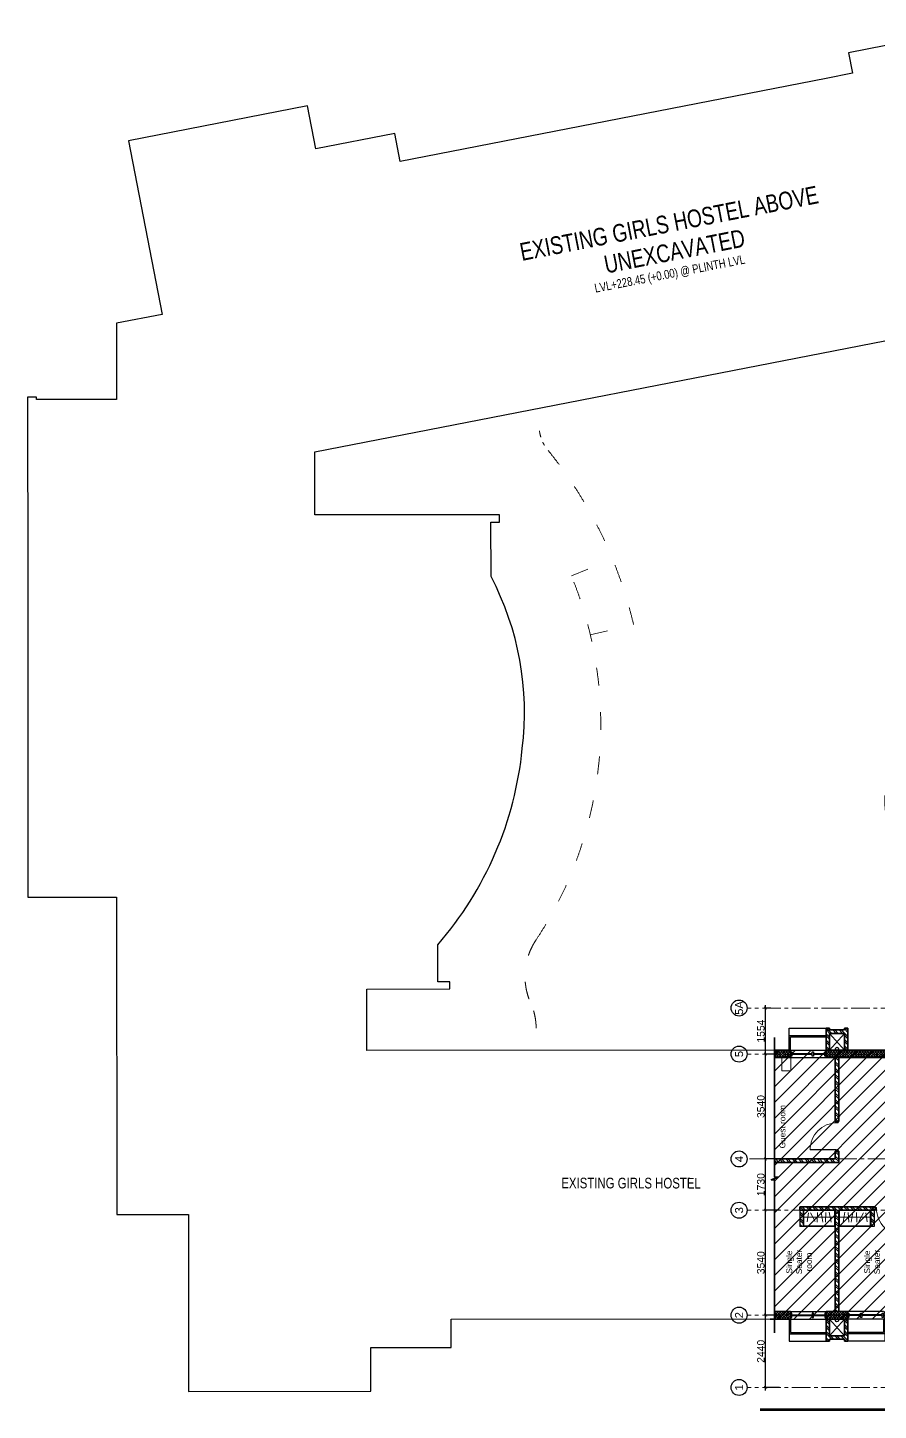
# Model space of a CAD drawing. Header units: millimetres. Extents: x -286480 to 108094, y -227925 to 10018.
# Drawn here: x -64140 to -35427, y -104474 to -57815 of the extents above; entities that cross this region are included whole.
import ezdxf
from ezdxf.enums import TextEntityAlignment as Align

# ---------------------------------------------------------------- set-up
doc = ezdxf.new("R2010")
doc.units = ezdxf.units.MM
doc.header["$LTSCALE"] = 100
doc.header["$MEASUREMENT"] = 0
doc.header["$PDMODE"] = 67
for name, pattern in [('ACAD_ISO03W100', [30, 12, -18]), ('CENTER', [2, 1.25, -0.25, 0.25, -0.25]), ('HIDDEN', [0.375, 0.25, -0.125])]:
    doc.linetypes.add(name, pattern=pattern)
doc.layers.get('0').update_dxf_attribs({"lineweight": 25})
for name, color, linetype in [('A-Anno-Dims', 7, 'Continuous'), ('A-Wall Patt', 8, 'Continuous'), ('A-Window', 4, 'Continuous'), ('Anno_Frames', 7, 'Continuous')]:
    doc.layers.add(name, color=color, linetype=linetype)
for name, color, linetype, lineweight in [('A-ANNO-GRID', 251, 'CENTER', 9), ('A-Detail Lines', 8, 'Continuous', 25), ('A-DOOR', 4, 'Continuous', 9), ('A-Wall Sec', 1, 'Continuous', 30), ('Anno_Labels', 7, 'Continuous', 9), ('AREA', 6, 'Continuous', 25), ('COL', 1, 'Continuous', 30), ('column hatch', 12, 'Continuous', 5), ('frntr', 32, 'Continuous', 9), ('I-Furniture', 32, 'Continuous', 20), ('text', 7, 'Continuous', 9), ('TEXT-MISC', 7, 'Continuous', 20), ('WALL HATCH', 24, 'Continuous', 9)]:
    doc.layers.add(name, color=color, linetype=linetype, lineweight=lineweight)
doc.styles.add('ARIAL', font='arial.ttf', dxfattribs={"width": 0.8})
doc.styles.get("Standard").update_dxf_attribs({"font": 'sanss___.ttf'})
doc.dimstyles.new('IIITD_WD_L @ 100', dxfattribs={"dimscale": 100, "dimtxt": 2.5, "dimasz": 1, "dimexe": 0.5, "dimexo": 0.25, "dimgap": 0.3, "dimtad": 1, "dimdec": 0, "dimrnd": 1, "dimzin": 0, "dimdsep": 46, "dimtxsty": 'Standard', "dimblk": 'ARCHTICK', "dimcen": 0.2, "dimdle": 1, "dimclrd": 8, "dimclre": 8, "dimadec": 0, "dimazin": 0, "dimtfac": 1, "dimtdec": 0, "dimtofl": 0, "dimtmove": 0, "dimatfit": 0, "dimfxl": 2, "dimtolj": 1, "dimtzin": 0, "dimlwd": -1, "dimlwe": -1, "dimarcsym": 0})
pattern_1 = [(135, (62993.157, 194659.004), (-44.194174, -44.194174), []), (225, (62993.157, 194659.004), (44.194174, -44.194174), [])]

# ---------------------------------------------------------------- blocks, each defined once
blk = doc.blocks.new('sd')
at = {"layer": 'A-ANNO-GRID', "linetype": 'ACAD_ISO03W100', "ltscale": 0.5}
for p, q in [((2729059, 1418659), (2729157, 1418678)), ((2724257, 1417595), (2724827, 1416208)), ((2722272, 1416958), (2722616, 1415498)), ((2708248, 1406117), (2711960, 1406117)), ((2708248, 1405887), (2711730, 1405887)), ((2711730, 1403805), (2711730, 1405887)), ((2711960, 1403805), (2711960, 1406117)), ((2713460, 1403722), (2711960, 1403705)), ((2713472, 1403473), (2711978, 1403341)), ((2713504, 1403225), (2712024, 1402979)), ((2713554, 1402980), (2712098, 1402622)), ((2713623, 1402740), (2712198, 1402271)), ((2719608, 1402836), (2719827, 1402766)), ((2713710, 1402506), (2712325, 1401930)), ((2713815, 1402279), (2712478, 1401598)), ((2713937, 1402061), (2712656, 1401280)), ((2714075, 1401853), (2712858, 1400976)), ((2714228, 1401656), (2713082, 1400689)), ((2714397, 1401471), (2713328, 1400419)), ((2714579, 1401300), (2713593, 1400169)), ((2714773, 1401143), (2713877, 1399940)), ((2714979, 1401002), (2714178, 1399734)), ((2715195, 1400877), (2714494, 1399551)), ((2715420, 1400769), (2714822, 1399393)), ((2715575, 1399138), (2715520, 1398915))]:
    blk.add_line(p, q, dxfattribs=at)
for centre, radius, start, end in [((2708997, 1420832), 2045, 270, 294.6221), ((2710745, 1416941), 2221, 55.908, 113.7954), ((2719245, 1429799), 13193, 236.6387, 292.328), ((2719245, 1429799), 14693, 283.2629, 309.1893), ((2716721, 1403759), 3261, 342.2819, 253.3871), ((2716721, 1403759), 3031, 342.2819, 253.1611), ((2716721, 1403759), 4991, 179.4718, 256.0797), ((2716721, 1403759), 4761, 179.4463, 256.0797), ((2722171, 1430425), 30467, 257.9081, 289.7262), ((2722162, 1430185), 30001, 257.8394, 289.9644)]:
    blk.add_arc(centre, radius, start, end, dxfattribs=at)
at = {"layer": 'A-ANNO-GRID', "linetype": 'ACAD_ISO03W100', "ltscale": 0.1}
blk.add_arc((2729288, 1417481), 1200, 101, 129.1893, dxfattribs=at)
blk = doc.blocks.new('W 1200')
at = {"layer": 'A-Window', "linetype": 'HIDDEN', "ltscale": 100}
for p, q in [((552588, 7900), (552588, 9150)), ((552838, 7900), (552588, 7900))]:
    blk.add_line(p, q, dxfattribs=at)
at = {"layer": 'A-Window', "color": 2, "lineweight": 40}
for p, q in [((553463, 8720), (553463, 9110)), ((553463, 7990), (553463, 8680))]:
    blk.add_line(p, q, dxfattribs=at)
at = {"layer": 'A-Window', "color": 5}
for points in [[(553338, 7900), (552838, 7900), (552838, 9150)], [(553338, 7950), (552888, 7950), (552888, 9150)]]:
    blk.add_lwpolyline(points, dxfattribs=at)
at = {"layer": 'A-Window'}
for points in [[(553338, 7950), (553338, 9150)], [(553588, 7950), (553588, 9150)], [(553388, 8680), (553388, 8720), (553538, 8720), (553538, 8680), (553388, 8680)]]:
    blk.add_lwpolyline(points, dxfattribs=at)
for points in [[(553388, 9150), (553538, 9150), (553538, 9110), (553388, 9110)], [(553388, 7990), (553538, 7990), (553538, 7950), (553388, 7950)]]:
    blk.add_lwpolyline(points, close=True, dxfattribs=at)
blk = doc.blocks.new('ABL_Door_S - 1000 x 2100-11-3 Second Floor Lvl')
for p, q in [((-500, 37.5), (-450, 37.5)), ((-500, -37.5), (-500, 37.5)), ((-450, 37.5), (-450, -2.5)), ((450, 37.5), (450, -2.5)), ((500, 37.5), (450, 37.5)), ((500, -37.5), (500, 37.5)), ((-500, -37.5), (-465, -37.5)), ((-465, -2.5), (-450, -2.5)), ((-465, -37.5), (-465, -2.5)), ((-450, -37.5), (-465, -37.5)), ((465, -2.5), (450, -2.5)), ((465, -37.5), (465, -2.5)), ((500, -37.5), (465, -37.5))]:
    blk.add_line(p, q)
at = {"lineweight": 18}
for p, q in [((-465, -37.5), (-465, -902.4)), ((-450, -37.5), (-450, -902.5))]:
    blk.add_line(p, q, dxfattribs=at)
blk.add_arc((-450, -2.5), 900, 269.04503, 0)
blk = doc.blocks.new('A$C30AF02BA')
at = {"layer": 'I-Furniture', "color": 9, "ltscale": 0.1, "true_color": 0xbababa}
for p, q in [((-73, 913), (-374, 958)), ((-224, 28), (-224, 1063)), ((-55, 482), (-393, 423)), ((-390, 615), (-60, 601)), ((-369, 684), (-70, 837)), ((-55, 207), (-393, 147)), ((-390, 340), (-60, 326))]:
    blk.add_line(p, q, dxfattribs=at)
at = {"layer": 'I-Furniture', "ltscale": 0.1}
blk.add_lwpolyline([(-537, 3), (-537, 1088), (13, 1088), (13, 3)], close=True, dxfattribs=at)
blk.add_lwpolyline([(13, 28), (-512, 28), (-512, 1063), (13, 1063)], dxfattribs=at)
blk = doc.blocks.new('A$C4AD23F1D')
at = {"layer": 'I-Furniture', "true_color": 0xff4dff}
blk.add_hatch(color=211, dxfattribs=at).paths.add_polyline_path([(0, 25), (0, 0), (1200, 0), (1200, 25)])
at = {"layer": 'frntr', "color": 203, "true_color": 0xb63cc3}
blk.add_lwpolyline([(0, 0), (1200, 0), (1200, 25), (0, 25)], close=True, dxfattribs=at)
blk = doc.blocks.new('Grid Head')
blk.add_circle((0, 0), 3)
at = {"layer": 'Anno_Labels'}
blk.add_attdef('GRID_NAME', text='', height=3, dxfattribs=at).set_placement((0, 0), align=Align.MIDDLE_CENTER)
blk = doc.blocks.new('_ArchTick')
at = {"const_width": 0.15}
blk.add_lwpolyline([(-0.5, -0.5), (0.5, 0.5)], dxfattribs=at)
blk = doc.blocks.new('*D232')
at = {"layer": 'A-Anno-Dims', "color": 8, "transparency": 16777216}
for p, q in [((-39233, -103802), (-39233, -101162)), ((-38758, -101262), (-39283, -101262)), ((-38758, -103702), (-39283, -103702))]:
    blk.add_line(p, q, dxfattribs=at)
at = {"layer": 'Defpoints', "color": 0, "transparency": 16777216}
for p in [(-39233, -101262), (-38733, -101262), (-38733, -103702)]:
    blk.add_point(p, dxfattribs=at)
at = {"layer": 'A-Anno-Dims', "color": 8, "transparency": 16777216, "xscale": 100, "yscale": 100, "zscale": 100}
for p, rotation in [((-39233, -101262), 90), ((-39233, -103702), 270)]:
    blk.add_blockref('_ArchTick', p, dxfattribs=dict(at, rotation=rotation))
at = {"layer": 'A-Anno-Dims', "color": 0, "transparency": 16777216, "insert": (-39391, -102482), "char_height": 250, "attachment_point": 5, "rotation": 90}
blk.add_mtext('\\A1;2440', dxfattribs=at)
blk = doc.blocks.new('_Open90')
at = {"color": 0, "linetype": 'ByBlock', "lineweight": -2}
for p, q in [((0, 0), (-1, 0)), ((-0.5, 0.5), (0, 0)), ((0, 0), (-0.5, -0.5))]:
    blk.add_line(p, q, dxfattribs=at)
blk = doc.blocks.new('*D233')
at = {"layer": 'A-Anno-Dims', "color": 8, "transparency": 16777216}
for p, q in [((-38758, -97722), (-39283, -97722)), ((-39233, -101362), (-39233, -97622)), ((-38758, -101262), (-39283, -101262))]:
    blk.add_line(p, q, dxfattribs=at)
at = {"layer": 'Defpoints', "color": 0, "transparency": 16777216}
for p in [(-39233, -97722), (-38733, -97722), (-38733, -101262)]:
    blk.add_point(p, dxfattribs=at)
at = {"layer": 'A-Anno-Dims', "color": 8, "transparency": 16777216, "xscale": 100, "yscale": 100, "zscale": 100}
for p, rotation in [((-39233, -97722), 90), ((-39233, -101262), 270)]:
    blk.add_blockref('_ArchTick', p, dxfattribs=dict(at, rotation=rotation))
at = {"layer": 'A-Anno-Dims', "color": 0, "transparency": 16777216, "insert": (-39392, -99492), "char_height": 250, "attachment_point": 5, "rotation": 90}
blk.add_mtext('\\A1;3540', dxfattribs=at)
blk = doc.blocks.new('*D234')
at = {"layer": 'A-Anno-Dims', "color": 8, "transparency": 16777216}
for p, q in [((-38758, -95992), (-39283, -95992)), ((-39233, -97822), (-39233, -95892)), ((-38758, -97722), (-39283, -97722))]:
    blk.add_line(p, q, dxfattribs=at)
at = {"layer": 'Defpoints', "color": 0, "transparency": 16777216}
for p in [(-39233, -95992), (-38733, -95992), (-38733, -97722)]:
    blk.add_point(p, dxfattribs=at)
at = {"layer": 'A-Anno-Dims', "color": 8, "transparency": 16777216, "xscale": 100, "yscale": 100, "zscale": 100}
for p, rotation in [((-39233, -95992), 90), ((-39233, -97722), 270)]:
    blk.add_blockref('_ArchTick', p, dxfattribs=dict(at, rotation=rotation))
at = {"layer": 'A-Anno-Dims', "color": 0, "transparency": 16777216, "insert": (-39392, -96857), "char_height": 250, "attachment_point": 5, "rotation": 90}
blk.add_mtext('\\A1;1730', dxfattribs=at)
blk = doc.blocks.new('*D235')
at = {"layer": 'A-Anno-Dims', "color": 8, "transparency": 16777216}
for p, q in [((-39233, -96092), (-39233, -92352)), ((-38758, -92452), (-39283, -92452)), ((-38758, -95992), (-39283, -95992))]:
    blk.add_line(p, q, dxfattribs=at)
at = {"layer": 'Defpoints', "color": 0, "transparency": 16777216}
for p in [(-39233, -92452), (-38733, -92452), (-38733, -95992)]:
    blk.add_point(p, dxfattribs=at)
at = {"layer": 'A-Anno-Dims', "color": 8, "transparency": 16777216, "xscale": 100, "yscale": 100, "zscale": 100}
for p, rotation in [((-39233, -92452), 90), ((-39233, -95992), 270)]:
    blk.add_blockref('_ArchTick', p, dxfattribs=dict(at, rotation=rotation))
at = {"layer": 'A-Anno-Dims', "color": 0, "transparency": 16777216, "insert": (-39392, -94222), "char_height": 250, "attachment_point": 5, "rotation": 90}
blk.add_mtext('\\A1;3540', dxfattribs=at)
blk = doc.blocks.new('*D237')
at = {"layer": 'A-Anno-Dims', "color": 8, "transparency": 16777216}
for p, q in [((-39058, -90899), (-39283, -90899)), ((-39233, -92552), (-39233, -90799)), ((-39058, -92452), (-39283, -92452))]:
    blk.add_line(p, q, dxfattribs=at)
at = {"layer": 'Defpoints', "color": 0, "transparency": 16777216}
for p in [(-39233, -90899), (-39033, -90899), (-39033, -92452)]:
    blk.add_point(p, dxfattribs=at)
at = {"layer": 'A-Anno-Dims', "color": 8, "transparency": 16777216, "xscale": 100, "yscale": 100, "zscale": 100}
for p, rotation in [((-39233, -90899), 90), ((-39233, -92452), 270)]:
    blk.add_blockref('_ArchTick', p, dxfattribs=dict(at, rotation=rotation))
at = {"layer": 'A-Anno-Dims', "color": 0, "transparency": 16777216, "insert": (-39391, -91676), "char_height": 250, "attachment_point": 5, "rotation": 90}
blk.add_mtext('\\A1;1554', dxfattribs=at)

msp = doc.modelspace()

# ---------------------------------------------------------------- hatches: boundary and pattern name
at = {"ltscale": 0.1, "true_color": 0xbdbdbd}
h = msp.add_hatch(dxfattribs=at)
h.set_pattern_fill('ANSI31', color=9, scale=3000)
h.paths.add_polyline_path([(-38937.3, -92322.5), (-34058.3, -92322.5), (-29868.3, -92322.5), (-29868.3, -102096.8), (-34308.3, -102097.5), (-34308.3, -101392.5), (-38937.3, -101392.5)])
at = {"layer": 'A-Wall Patt'}
h = msp.add_hatch(dxfattribs=at)
h.set_pattern_fill('ANSI32', color=256, scale=400, angle=450, style=0)
h.set_pattern_definition([(135, (-30190.84, -95442), (-106.066, -106.066), []), (135, (-30190.84, -95371.29), (-106.066, -106.066), [])])
h.paths.add_polyline_path([(-30268.3, -95392.5), (-30268.3, -95507.5), (-30118.3, -95507.5), (-30118.3, -95392.5)])
h.paths.add_polyline_path([(-36573.3, -92322.5), (-36823.3, -92322.5, -0.0000557), (-36823.3, -92322.5), (-37073.3, -92322.5), (-37073.3, -91752.5), (-36573.3, -91752.5)], flags=17)
h.paths.add_polyline_path([(-31583.3, -96107.5), (-31468.3, -96107.5), (-31468.3, -95507.5), (-31583.3, -95507.5)])
h.paths.add_polyline_path([(-32898.3, -96107.5), (-32783.3, -96107.5), (-32783.3, -95507.5), (-32898.3, -95507.5)], flags=17)
h.paths.add_polyline_path([(-36765.8, -92571.8), (-37188.3, -92571.8), (-37188.3, -92572.5), (-36880.8, -92572.5), (-36880.8, -94723.1), (-36765.8, -94723.1)])
h.paths.add_polyline_path([(-37188.3, -92321.8), (-36458.3, -92321.8), (-36458.3, -91572.5), (-36573.3, -91572.5), (-36573.3, -91637.5), (-37073.3, -91637.5), (-37073.3, -91572.5), (-37188.3, -91572.5)])
h.paths.add_polyline_path([(-34058.3, -95392.5), (-34058.3, -95507.5), (-31468.3, -95507.5), (-31468.3, -95392.5)])
h.paths.add_polyline_path([(-38937.3, -95992.5), (-38937.3, -96107.5), (-36765.8, -96107.5), (-36765.8, -95723.1), (-36880.8, -95723.1), (-36880.8, -95992.5)])
h = msp.add_hatch(dxfattribs=at)
h.set_pattern_fill('ANSI37', color=256, scale=500, angle=90, style=0)
h.set_pattern_definition(pattern_1)
h.paths.add_polyline_path([(-34308.3, -95091), (-34308.3, -96257.5), (-34058.3, -96257.5), (-34058.3, -95091)])
h.paths.add_polyline_path([(-34308.3, -92781.8), (-34308.3, -94491), (-34058.3, -94491), (-34058.3, -92781.8)])
h.paths.add_polyline_path([(-36573.3, -92322.3), (-36573.3, -92322.5), (-36573.4, -92322.3), (-36820.3, -92322.4, -0.0298903), (-36826.3, -92322.4), (-37073.3, -92322.4), (-37073.3, -92322.5), (-37073.3, -92322.4), (-37188.3, -92322.5), (-37188.3, -92572.5), (-34308.3, -92571.8), (-34308.3, -92321.8)])
h = msp.add_hatch(dxfattribs=at)
h.set_pattern_fill('ANSI32', color=256, scale=400, angle=450, style=0)
h.set_pattern_definition([(135, (-164236.83, -612931.34), (-106.066017, -106.066017), []), (135, (-164236.83, -612860.63), (-106.066017, -106.066017), [])])
h.paths.add_polyline_path([(-36573.3, -101392.5), (-36573.3, -101962.5), (-37073.3, -101962.5), (-37073.3, -101392.5)], flags=16)
h.paths.add_polyline_path([(-36823.3, -101392.5, -1), (-36823.3, -101492.5, -1)], flags=0)
h.paths.add_polyline_path([(-36823.3, -101392.5, -1), (-36823.3, -101492.5, -1)], flags=0)
h.paths.add_polyline_path([(-36458.3, -101392.5), (-37188.3, -101392.5), (-37188.3, -102142.5), (-37073.3, -102142.5), (-37073.3, -102077.5), (-36573.3, -102077.5), (-36573.3, -102142.5), (-36458.3, -102142.5)])
h.paths.add_polyline_path([(-38078.3, -97607.5), (-38078.3, -97722.5), (-36880.8, -97722.5), (-36880.8, -101142.5), (-36765.8, -101142.5), (-36765.8, -97722.5), (-35538.3, -97722.5), (-35538.3, -97607.5)])
h = msp.add_hatch(dxfattribs=at)
h.set_pattern_fill('ANSI37', color=256, scale=500, angle=90, style=0)
h.set_pattern_definition(pattern_1)
h.paths.add_polyline_path([(-36458.3, -101392.5), (-36458.3, -101142.5), (-37188.3, -101142.5), (-37188.3, -101392.5)])
h.paths.add_polyline_path([(-34308.3, -101392.5), (-34308.4, -101142.5), (-35258.3, -101142.5), (-35258.3, -101392.5)])
h.paths.add_polyline_path([(-38937.3, -101142.5), (-38937.3, -101392.5), (-38388.3, -101392.5), (-38388.3, -101142.5)])
at = {"layer": 'WALL HATCH'}
h = msp.add_hatch(dxfattribs=at)
h.set_pattern_fill('ANSI32', color=256, scale=400, angle=450, style=0)
h.set_pattern_definition([(135, (-15410.02, -9777.83), (-106.06602, -106.06602), []), (135, (-15410.02, -9707.12), (-106.06602, -106.06602), [])])
h.paths.add_polyline_path([(-37963.3, -97722.1), (-37963.3, -98272.1), (-38078.3, -98272.1), (-38078.3, -97722.1)])
h = msp.add_hatch(dxfattribs=at)
h.set_pattern_fill('ANSI32', color=256, scale=400, angle=450, style=0)
h.set_pattern_definition([(135, (-13009.58, -9777.83), (-106.06602, -106.06602), []), (135, (-13009.58, -9707.12), (-106.06602, -106.06602), [])])
h.paths.add_polyline_path([(-35562.9, -97722.1), (-35562.9, -98272.1), (-35677.9, -98272.1), (-35677.9, -97722.1)])

# ---------------------------------------------------------------- linework, layer by layer
at = {"layer": 'A-ANNO-GRID', "ltscale": 5}
for p, q in [((-28716.6, -90898.8), (-39857.5, -90898.8)), ((-28716.6, -92452.5), (-39857.5, -92452.5)), ((-30155.3, -95992.5), (-39857.5, -95992.5)), ((-28716.6, -97722.5), (-39857.5, -97722.5)), ((-28716.6, -101262.5), (-39857.5, -101262.5)), ((-28716.6, -103702.5), (-39857.5, -103702.5))]:
    msp.add_line(p, q, dxfattribs=at)
at = {"layer": 'A-Detail Lines', "ltscale": 15}
for p, q in [((-37073.3, -92322.5), (-36573.3, -91752.5)), ((-36573.3, -92322.5), (-37073.3, -91752.5)), ((-37073.3, -101962.5), (-36573.3, -101392.5)), ((-36573.3, -101962.5), (-37073.3, -101392.5))]:
    msp.add_line(p, q, dxfattribs=at)
at = {"layer": 'A-Detail Lines'}
for centre in [(-36823.3, -92272.5), (-36823.3, -101442.5)]:
    msp.add_circle(centre, 50, dxfattribs=at)
at = {"layer": 'A-Wall Patt', "linetype": 'Continuous'}
for p, q in [((-38726.3, -92322.5), (-38937.3, -92533.5)), ((-38814.7, -92322.5), (-38937.3, -92445.1)), ((-38903.1, -92322.5), (-38937.3, -92356.7)), ((-38684.1, -92572.5), (-38934.1, -92322.5)), ((-38637.9, -92322.5), (-38887.9, -92572.5)), ((-38595.7, -92572.5), (-38845.7, -92322.5)), ((-38549.6, -92322.5), (-38799.6, -92572.5)), ((-38507.3, -92572.5), (-38757.3, -92322.5)), ((-38461.2, -92322.5), (-38711.2, -92572.5)), ((-38418.9, -92572.5), (-38668.9, -92322.5)), ((-38388.3, -92338), (-38622.8, -92572.5)), ((-38388.3, -92514.7), (-38580.6, -92322.5)), ((-38388.3, -92426.3), (-38492.2, -92322.5)), ((-38388.3, -92337.9), (-38403.8, -92322.5)), ((-38772.5, -92572.5), (-38937.3, -92407.6)), ((-38860.9, -92572.5), (-38937.3, -92496)), ((-38388.3, -92426.4), (-38534.4, -92572.5)), ((-38388.3, -92514.8), (-38446, -92572.5))]:
    msp.add_line(p, q, dxfattribs=at)
at = {"layer": 'A-Wall Sec', "lineweight": 35}
for p, q in [((-37073.3, -91572.5), (-37188.3, -91572.5)), ((-37188.3, -91572.5), (-37188.3, -92572.5)), ((-37073.3, -91637.5), (-37073.3, -91572.5)), ((-36573.3, -91637.5), (-37073.3, -91637.5)), ((-37073.3, -92322.5), (-37073.3, -91752.5)), ((-37073.3, -91752.5), (-36573.3, -91752.5)), ((-36458.3, -91572.5), (-36573.3, -91572.5)), ((-36573.3, -91572.5), (-36573.3, -91637.5)), ((-36573.3, -91752.5), (-36573.3, -92322.5)), ((-36458.3, -92321.8), (-36458.3, -91572.5)), ((-38388.3, -92322.5), (-38937.3, -92322.5)), ((-38388.3, -92572.5), (-38388.3, -92322.5)), ((-34308.3, -92321.8), (-37188.3, -92322.5)), ((-38937.3, -92572.5), (-38388.3, -92572.5)), ((-37188.3, -92572.5), (-34308.3, -92571.8)), ((-36880.8, -92572.5), (-36880.8, -94723.1)), ((-36765.8, -94723.1), (-36765.8, -92571.8)), ((-36880.8, -94723.1), (-36765.8, -94723.1)), ((-38937.3, -95992.5), (-36880.8, -95992.5)), ((-38937.3, -96107.5), (-36765.8, -96107.5)), ((-36880.8, -95723.1), (-36765.8, -95723.1)), ((-36880.8, -95723.1), (-36880.8, -95992.5)), ((-36765.8, -96107.5), (-36765.8, -95723.1)), ((-35538.3, -97607.5), (-38078.3, -97607.5)), ((-38078.3, -97607.5), (-38078.3, -97722.5)), ((-36880.8, -97722.5), (-38078.3, -97722.5)), ((-36880.8, -97722.5), (-36880.8, -101142.5)), ((-36765.8, -101142.5), (-36765.8, -97722.5)), ((-35538.3, -97722.5), (-36765.8, -97722.5)), ((-35538.3, -97607.5), (-35538.3, -97722.5)), ((-38388.3, -101142.5), (-38937.3, -101142.5)), ((-38388.3, -101392.5), (-38388.3, -101142.5)), ((-36458.3, -101142.5), (-37188.3, -101142.5)), ((-37188.3, -101142.5), (-37188.3, -102142.5)), ((-36458.3, -102142.5), (-36458.3, -101142.5)), ((-39078.3, -101392.5), (-38388.3, -101392.5)), ((-36458.3, -101392.5), (-37188.3, -101392.5)), ((-37073.3, -101962.5), (-37073.3, -101392.5)), ((-36573.3, -101392.5), (-36573.3, -101962.5)), ((-37188.3, -102142.5), (-37073.3, -102142.5)), ((-36573.3, -101962.5), (-37073.3, -101962.5)), ((-37073.3, -102142.5), (-37073.3, -102077.5)), ((-37073.3, -102077.5), (-36573.3, -102077.5)), ((-36573.3, -102077.5), (-36573.3, -102142.5)), ((-36573.3, -102142.5), (-36458.3, -102142.5))]:
    msp.add_line(p, q, dxfattribs=at)
at = {"layer": 'A-Wall Sec'}
for p, q in [((-38078.3, -97722.1), (-38078.3, -98272.1)), ((-37963.3, -97722.1), (-37963.3, -98272.1)), ((-35677.9, -97722.1), (-35677.9, -98272.1)), ((-35562.9, -97722.1), (-35562.9, -98272.1)), ((-37963.3, -98272.1), (-38078.3, -98272.1)), ((-35562.9, -98272.1), (-35677.9, -98272.1))]:
    msp.add_line(p, q, dxfattribs=at)
at = {"layer": 'AREA', "color": 0, "ltscale": 0.1}
for points in [[(-39414.3, -104426.3), (-30415.3, -104426.3)], [(-30415.3, -104474.4), (-39414.3, -104474.4)]]:
    msp.add_lwpolyline(points, dxfattribs=at)
at = {"layer": 'COL', "ltscale": 0.5}
msp.add_lwpolyline([(-32081.5, -57815.2), (-36439.6, -58663.3), (-36304.1, -59355.8), (-37188.3, -59527.9), (-51567.9, -62329.9), (-51751, -61389), (-54411.1, -61906.7), (-54693.4, -60453.7), (-60739, -61630.1), (-59598.7, -67489.9), (-61140.9, -67790.3), (-61140.4, -70358.5), (-63840.3, -70359), (-63840.4, -70289.1), (-64140.4, -70289), (-64139, -76704.1), (-64136.8, -87154.1), (-61136.8, -87153.2), (-61134.6, -97863.4), (-58714.1, -97862.9), (-58712.8, -103832.9), (-52557.8, -103831.2), (-52558.1, -102351.6), (-49848.1, -102351), (-49848.3, -101396), (-34298.3, -101389.9)], dxfattribs=at)
msp.add_lwpolyline([(-35200.2, -92323), (-52693.3, -92326.6), (-52693.7, -90261.6), (-49888.5, -90254.6), (-49888.5, -90011.1), (-50295.2, -90010.9), (-50295.4, -88761.6, 0.1552116), (-47443.9, -82143.1, 0.153302), (-48500.9, -76337.9), (-48501.3, -74500.1), (-48219.4, -74499.9), (-48219.4, -74250.8), (-54441.5, -74251.9), (-54442, -72125.5), (-34346.7, -68214.9)], format="xyb", dxfattribs=at)
at = {"layer": 'frntr', "color": 203, "true_color": 0xb63cc3}
msp.add_lwpolyline([(-36875.3, -101141.8), (-36875.3, -99941.8), (-36900.3, -99941.8), (-36900.3, -101141.8)], close=True, dxfattribs=at)
at = {"layer": 'I-Furniture', "elevation": 50}
msp.add_lwpolyline([(-38385.9, -93022.5), (-38685.9, -93022.5), (-38685.9, -92572.5), (-38385.9, -92572.5)], close=True, dxfattribs=at)
at = {"layer": 'TEXT-MISC', "lineweight": 35}
msp.add_lwpolyline([(-38937.3, -91893.6), (-38937.3, -96605.6), (-38811, -96605.6), (-39042.7, -96693.3), (-38937.3, -96693.3), (-38937.3, -101862.9)], dxfattribs=at)

# ---------------------------------------------------------------- block references
at = {"rotation": 89.99769932814007}
msp.add_blockref('sd', (1371700.3, -2800632.7, 0), dxfattribs=at)
at = {"layer": 'A-DOOR', "xscale": -1, "rotation": 270}
msp.add_blockref('ABL_Door_S - 1000 x 2100-11-3 Second Floor Lvl', (-36823.3, -95223.1), dxfattribs=at)
at = {"layer": 'A-DOOR', "xscale": -1}
msp.add_blockref('ABL_Door_S - 1000 x 2100-11-3 Second Floor Lvl', (-35038.3, -97665), dxfattribs=at)
at = {"layer": 'Anno_Frames'}
ref = msp.add_blockref('Grid Head', (-40127.5, -90897.4), dxfattribs=dict(at, xscale=90, yscale=90, zscale=90, rotation=90))
ref.add_attrib('GRID_NAME', '5A', dxfattribs={"layer": '0', "height": 270, "rotation": 90}).set_placement((-40127.5, -90897.4), align=Align.MIDDLE_CENTER)
ref = msp.add_blockref('Grid Head', (-40127.5, -92451), dxfattribs=dict(at, xscale=90, yscale=90, zscale=90, rotation=90))
ref.add_attrib('GRID_NAME', '5', dxfattribs={"layer": '0', "height": 270, "rotation": 90}).set_placement((-40127.5, -92451), align=Align.MIDDLE_CENTER)
ref = msp.add_blockref('Grid Head', (-40127.5, -95992.5), dxfattribs=dict(at, xscale=90, yscale=90, zscale=90, rotation=90))
ref.add_attrib('GRID_NAME', '4', dxfattribs={"layer": '0', "height": 270, "rotation": 90}).set_placement((-40127.5, -95992.5), align=Align.MIDDLE_CENTER)
ref = msp.add_blockref('Grid Head', (-40127.5, -97722.5), dxfattribs=dict(at, xscale=90, yscale=90, zscale=90, rotation=90))
ref.add_attrib('GRID_NAME', '3', dxfattribs={"layer": '0', "height": 270, "rotation": 90}).set_placement((-40127.5, -97722.5), align=Align.MIDDLE_CENTER)
ref = msp.add_blockref('Grid Head', (-40127.5, -101262.5), dxfattribs=dict(at, xscale=90, yscale=90, zscale=90, rotation=90))
ref.add_attrib('GRID_NAME', '2', dxfattribs={"layer": '0', "height": 270, "rotation": 90}).set_placement((-40127.5, -101262.5), align=Align.MIDDLE_CENTER)
ref = msp.add_blockref('Grid Head', (-40127.5, -103702.5), dxfattribs=dict(at, xscale=90, yscale=90, zscale=90, rotation=90))
ref.add_attrib('GRID_NAME', '1', dxfattribs={"layer": '0', "height": 270, "rotation": 90}).set_placement((-40127.5, -103702.5), align=Align.MIDDLE_CENTER)
at = {"layer": 'column hatch'}
for p, rotation in [((-46338.6, 461015.4), 270), ((-27308, -654730.3), 90)]:
    msp.add_blockref('W 1200', p, dxfattribs=dict(at, rotation=rotation))
at = {"layer": 'column hatch', "xscale": -1, "rotation": 270}
msp.add_blockref('W 1200', (-46338.6, -654730.3), dxfattribs=at)
at = {"layer": 'I-Furniture', "rotation": 90}
msp.add_blockref('A$C30AF02BA', (-36875.1, -97735.6), dxfattribs=at)
at = {"layer": 'I-Furniture', "xscale": -1, "rotation": 270}
msp.add_blockref('A$C30AF02BA', (-36766.1, -97735.6), dxfattribs=at)
at = {"layer": 'I-Furniture', "color": 32, "true_color": 0xd67c2e, "xscale": -1, "rotation": 270}
msp.add_blockref('A$C4AD23F1D', (-36900.3, -101141.8), dxfattribs=at)

# ---------------------------------------------------------------- texts
at = {"layer": 'text', "extrusion": (-0.000423463, 0.002829, 0.999996), "width": 21736.743, "attachment_point": 2, "text_direction": (0.981586, 0.191019, -0.000125), "style": 'ARIAL'}
for s, insert, char_height in [('{\\fCentury Gothic|b0|i0|c0|p34;EXISTING GIRLS HOSTEL ABOVE}', (-42548.8, -64121.4, 0.1), 600), ('{\\fCentury Gothic|b0|i0|c0|p34;UNEXCAVATED}', (-42365.3, -65064.1, 0.1), 600), ('{\\fCentury Gothic|b0|i0|c0|p34;LVL+228.45 (+0.00) @ PLINTH LVL}', (-42498.9, -65972.4, 0), 300)]:
    msp.add_mtext(s, dxfattribs=dict(at, insert=insert, char_height=char_height))
at = {"layer": 'text', "lineweight": 35, "char_height": 200, "width": 1506.419, "attachment_point": 5, "rotation": 90}
for s, insert in [('Guest room', (-38662.9, -94904.3)), ('Single Seater room', (-38101.1, -99469.2)), ('Single Seater room', (-35471.1, -99469.6))]:
    msp.add_mtext(s, dxfattribs=dict(at, insert=insert))
at = {"layer": 'text', "extrusion": (0.000128522, 0.002858, 0.999996), "insert": (-43773.6, -96625.6, -148.6), "char_height": 360, "width": 13042.046, "attachment_point": 2, "text_direction": (0.999999, -0.001305, -0.000125), "style": 'ARIAL'}
msp.add_mtext('{\\fCentury Gothic|b0|i0|c0|p34;EXISTING GIRLS HOSTEL}', dxfattribs=at)

# ---------------------------------------------------------------- dimensions: what is measured, and where the dimension line sits
at = {"layer": 'A-Anno-Dims'}
for base, p1, p2, override, picture, middle in [((-39232.7, -90898.8), (-39032.7, -92452.5), (-39032.7, -90898.8), {"dimtmove": 1, "dimldrblk": 'Open90', "dimarcsym": 1}, '*D237', (-39391.5, -91675.6)), ((-39232.7, -92452.5), (-38732.7, -95992.5), (-38732.7, -92452.5), {"dimtmove": 1, "dimldrblk": 'Open90', "dimarcsym": 1}, '*D235', (-39391.6, -94222.5)), ((-39232.7, -95992.5), (-38732.7, -97722.5), (-38732.7, -95992.5), {"dimtmove": 1, "dimldrblk": 'Open90', "dimarcsym": 1}, '*D234', (-39391.6, -96857.5)), ((-39232.7, -97722.5), (-38732.7, -101262.5), (-38732.7, -97722.5), {"dimtmove": 1, "dimldrblk": 'Open90', "dimarcsym": 1}, '*D233', (-39391.6, -99492.5)), ((-39232.7, -101262.5), (-38732.7, -103702.5), (-38732.7, -101262.5), {"dimldrblk": 'Open90', "dimarcsym": 1}, '*D232', (-39391.5, -102482.5))]:
    dim = msp.add_linear_dim(base=base, p1=p1, p2=p2, angle=90, dimstyle='IIITD_WD_L @ 100', override=override, dxfattribs=at)
    dim.commit()
    dim.dimension.update_dxf_attribs({"geometry": picture, "text_midpoint": middle})

doc.saveas('drawing.dxf')
